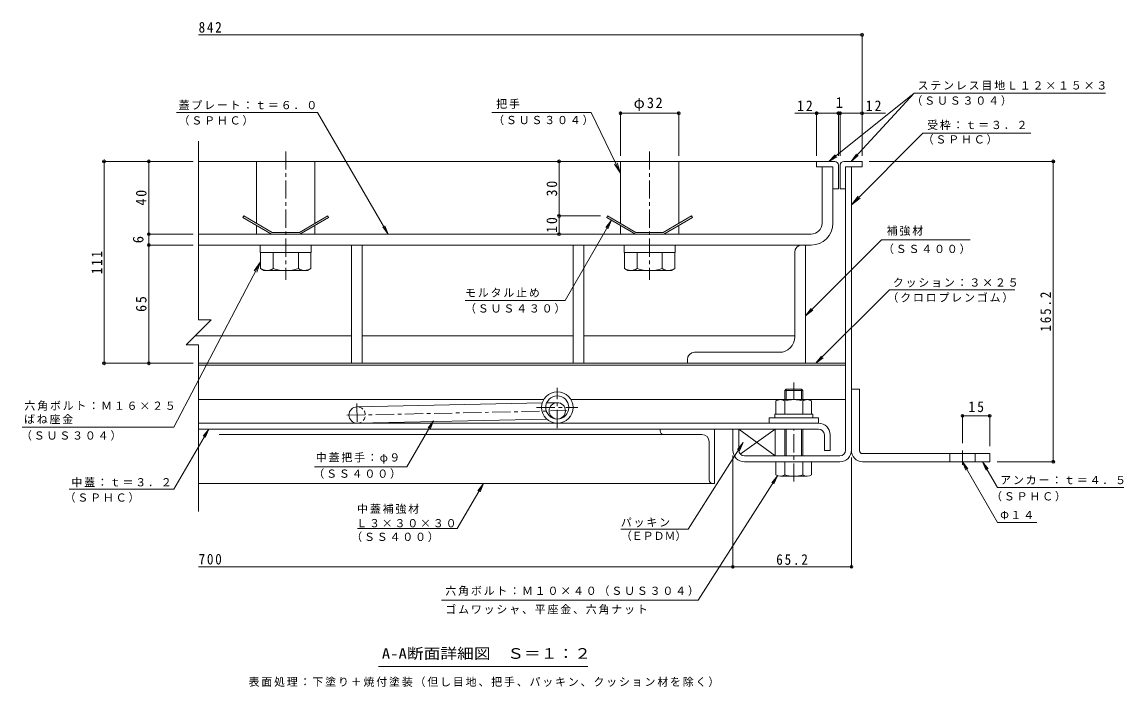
# Model space of a CAD drawing. Units: millimetres at full size. Extents: x -524 to 544, y -392 to 356.
# Drawn here: x -62 to 544, y -9 to 356 of the extents above; entities that cross this region are included whole.
import ezdxf
from ezdxf.enums import TextEntityAlignment as Align

# ---------------------------------------------------------------- set-up
doc = ezdxf.new("R2010")
doc.units = ezdxf.units.MM
doc.header["$LTSCALE"] = 2
doc.header["$PDMODE"] = 32
doc.header["$PDSIZE"] = 1.6
doc.linetypes.add('CHAIN1', pattern=[8, 5, -1, 1, -1])
doc.linetypes.add('DASHED1', pattern=[1.8, 1.2, -0.6])
for name, color, linetype, lineweight in [('D-1', 2, 'Continuous', 9), ('D-2', 3, 'Continuous', 9), ('D-3', 4, 'Continuous', 9), ('D-5', 7, 'Continuous', 9), ('D-6', 6, 'Continuous', 5), ('D-7', 5, 'Continuous', 5), ('D-8', 5, 'Continuous', 5), ('D-9', 134, 'Continuous', 5), ('D-A', 3, 'Continuous', 9), ('D-B', 6, 'Continuous', 5), ('D-C', 5, 'Continuous', 5), ('D-D', 4, 'Continuous', 9), ('D-E', 3, 'Continuous', 9), ('D-F', 7, 'Continuous', 9)]:
    doc.layers.add(name, color=color, linetype=linetype, lineweight=lineweight)
doc.styles.add('ＭＳ ゴシック', font='')
doc.styles.get('ＭＳ ゴシック').set_extended_font_data('MS Gothic')

msp = doc.modelspace()

# ---------------------------------------------------------------- linework, layer by layer
at = {"layer": 'D-1'}
for p, q in [((390.746, 120.877), (390.746, 276.678)), ((393.946, 120.877), (393.946, 276.678)), ((331.946, 120.877), (331.946, 132.477)), ((387.546, 117.677), (335.146, 117.677)), ((335.146, 114.477), (387.546, 114.477))]:
    msp.add_line(p, q, dxfattribs=at)
msp.add_lwpolyline([(328.746, 120.877), (328.746, 132.477), (331.946, 132.477)], dxfattribs=at)
for centre, radius, start, end in [((335.146, 120.877), 6.4, 180, 270), ((335.146, 120.877), 3.2, 180, 270), ((387.546, 120.877), 3.2, 270, 0), ((387.546, 120.877), 6.4, 270, 0)]:
    msp.add_arc(centre, radius, start, end, dxfattribs=at)
at = {"layer": 'D-2'}
for p, q in [((377.746, 245.678), (377.746, 276.678)), ((383.746, 276.678), (377.746, 276.678)), ((383.746, 276.678), (383.746, 245.678)), ((371.746, 239.678), (35.115, 239.678)), ((35.115, 233.678), (371.746, 233.678))]:
    msp.add_line(p, q, dxfattribs=at)
at = {"layer": 'D-2', "linetype": 'CHAIN1'}
for p, q in [((232.246, 132.979), (232.246, 155.175)), ((220.897, 144.327), (243.594, 144.327))]:
    msp.add_line(p, q, dxfattribs=at)
at = {"layer": 'D-2'}
for radius in [8.65, 6.35]:
    msp.add_circle((232.246, 144.327), radius, dxfattribs=at)
for radius in [12, 6]:
    msp.add_arc((371.746, 245.678), radius, 270, 0, dxfattribs=at)
at = {"layer": 'D-3'}
for p, q in [((374.746, 279.678), (35.115, 279.678)), ((389.746, 279.677), (399.746, 279.677)), ((399.746, 279.677), (399.746, 276.678)), ((383.746, 276.678), (383.746, 264.678)), ((386.746, 277.678), (386.746, 264.678)), ((387.746, 277.677), (387.746, 264.677)), ((399.746, 276.678), (390.746, 276.678)), ((390.746, 264.677), (390.746, 276.678)), ((383.746, 264.678), (386.746, 264.678)), ((390.746, 264.677), (387.746, 264.677)), ((59.907, 249.678), (59.407, 248.812)), ((59.407, 248.812), (75.228, 239.678)), ((59.907, 249.678), (75.496, 240.678)), ((106.084, 249.678), (90.496, 240.678)), ((106.584, 248.812), (90.764, 239.678)), ((106.084, 249.678), (106.584, 248.812)), ((259.907, 249.678), (259.407, 248.812)), ((259.407, 248.812), (275.228, 239.678)), ((259.907, 249.678), (275.496, 240.678)), ((306.084, 249.678), (290.496, 240.678)), ((306.584, 248.812), (290.764, 239.678)), ((306.084, 249.678), (306.584, 248.812)), ((75.228, 239.678), (90.764, 239.678)), ((75.496, 240.678), (90.496, 240.678)), ((275.228, 239.678), (290.764, 239.678)), ((275.496, 240.678), (290.496, 240.678))]:
    msp.add_line(p, q, dxfattribs=at)
msp.add_lwpolyline([(384.746, 279.678), (374.746, 279.678), (374.746, 276.678), (383.746, 276.678)], dxfattribs=at)
for centre, start, end in [((384.746, 277.678), 0, 90), ((389.746, 277.677), 90, 180)]:
    msp.add_arc(centre, 2, start, end, dxfattribs=at)
at = {"layer": 'D-5'}
for p, q in [((428.455, 317.157), (381.527, 279.677)), ((428.455, 317.157), (393.752, 279.677)), ((428.455, 317.157), (533.624, 317.157)), ((23.025, 306.628), (100.461, 306.628)), ((139.32, 239.678), (100.461, 306.628)), ((250.913, 306.628), (196.262, 306.628)), ((250.913, 306.628), (266.995, 273.21)), ((433.225, 295.286), (393.946, 255.872)), ((433.225, 295.286), (492.493, 295.286)), ((266.995, 273.21), (265.121, 278.91)), ((381.529, 279.678), (384.995, 283.282)), ((381.529, 279.678), (385.809, 282.262)), ((393.752, 279.677), (396.641, 283.758)), ((393.752, 279.677), (397.599, 282.871)), ((266.995, 273.21), (263.71, 278.231)), ((393.946, 255.872), (397.59, 260.638)), ((393.946, 255.872), (398.699, 259.532)), ((139.32, 239.678), (136.267, 243.638)), ((139.32, 239.678), (137.396, 244.293)), ((262.025, 247.301), (258.981, 243.334)), ((459.245, 236.522), (410.534, 236.522)), ((69.139, 224.364), (65.682, 219.46)), ((414.754, 209.096), (483.661, 209.096)), ((181.539, 203.158), (236.539, 203.158)), ((368.746, 194.734), (372.713, 197.777)), ((374.336, 168.678), (378.303, 171.722)), ((21.446, 133.455), (-61.951, 133.455)), ((164.248, 137.008), (161.195, 133.048)), ((164.248, 137.008), (162.324, 132.393)), ((21.446, 99.313), (40.696, 132.477)), ((40.696, 132.477), (37.643, 128.518)), ((40.696, 132.477), (38.772, 127.862)), ((304.098, 77.453), (334.443, 125.074)), ((334.443, 125.074), (331.229, 121.244)), ((334.443, 125.074), (332.329, 120.543)), ((454.946, 114.477), (456.859, 109.858)), ((454.946, 114.477), (457.99, 110.511)), ((454.946, 114.477), (474.228, 81.08)), ((466.005, 114.477), (474.228, 100.236)), ((466.005, 114.477), (467.919, 109.858)), ((466.005, 114.477), (469.049, 110.511)), ((309.654, 38.252), (353.336, 106.803)), ((353.336, 106.803), (350.122, 102.973)), ((353.336, 106.803), (351.223, 102.271)), ((-36.098, 99.313), (21.446, 99.313)), ((177.305, 77.688), (191.694, 102.477)), ((191.694, 102.477), (188.641, 98.518)), ((191.694, 102.477), (189.77, 97.862)), ((474.228, 100.236), (543.716, 100.236)), ((474.228, 81.08), (495.839, 81.08)), ((122.477, 77.688), (177.305, 77.688)), ((267.184, 77.453), (304.098, 77.453)), ((168.679, 38.252), (309.654, 38.252)), ((249.048, 1.809), (134.048, 1.809))]:
    msp.add_line(p, q, dxfattribs=at)
for points in [[(236.539, 203.158), (262.025, 247.301), (260.111, 242.681)], [(410.534, 236.522), (368.746, 194.734), (371.79, 198.7)], [(21.446, 133.455), (69.139, 224.364), (67.069, 218.733)], [(414.754, 209.096), (374.336, 168.678), (377.38, 172.645)], [(98.769, 111.624), (149.515, 111.624), (164.248, 137.008)]]:
    msp.add_lwpolyline(points, dxfattribs=at)
at = {"layer": 'D-6'}
for p, q in [((390.746, 258.477), (390.746, 255.477)), ((35.115, 168.678), (390.746, 168.678)), ((35.115, 167.678), (390.746, 167.678)), ((224.77, 148.678), (35.115, 148.678)), ((122.152, 144.676), (223.958, 146.805)), ((226.421, 146.857), (232.152, 146.976)), ((239.722, 148.678), (353.746, 148.678)), ((370.746, 148.678), (390.746, 148.678)), ((122.34, 135.678), (226.506, 137.856)), ((232.246, 137.976), (232.34, 137.978)), ((331.946, 132.477), (331.946, 120.877)), ((332.849, 118.649), (351.946, 132.477))]:
    msp.add_line(p, q, dxfattribs=at)
at = {"layer": 'D-6', "linetype": 'CHAIN1'}
for p, q in [((122.114, 146.478), (122.364, 134.503)), ((116.542, 140.059), (237.302, 142.584))]:
    msp.add_line(p, q, dxfattribs=at)
at = {"layer": 'D-6'}
msp.add_lwpolyline([(335.146, 117.677), (351.946, 117.677), (351.946, 132.477), (331.946, 132.477), (351.946, 117.677)], dxfattribs=at)
msp.add_circle((232.246, 142.477), 4.5, dxfattribs=at)
msp.add_arc((122.246, 140.177), 4.5, 90, 270, dxfattribs=at)
at = {"layer": 'D-6', "linetype": 'DASHED1'}
msp.add_arc((122.246, 140.177), 4.5, 270, 90, dxfattribs=at)
at = {"layer": 'D-7', "linetype": 'CHAIN1'}
for p, q in [((362.246, 148.677), (362.246, 158.01)), ((362.246, 103.6), (362.246, 132.477))]:
    msp.add_line(p, q, dxfattribs=at)
at = {"layer": 'D-7'}
for p, q in [((358.058, 154.477), (357.246, 153.665)), ((367.246, 153.665), (357.246, 153.665)), ((357.246, 148.677), (357.246, 153.665)), ((366.434, 154.477), (358.058, 154.477)), ((358.058, 148.677), (358.058, 154.477)), ((366.434, 154.477), (367.246, 153.665)), ((366.434, 148.677), (366.434, 154.477)), ((367.246, 153.665), (367.246, 148.977)), ((367.246, 153.665), (367.246, 148.677)), ((357.246, 132.477), (357.246, 117.677)), ((358.058, 117.677), (358.058, 132.477)), ((366.434, 117.677), (366.434, 132.477)), ((367.246, 132.477), (367.246, 117.677)), ((372.046, 114.477), (352.446, 114.477)), ((352.446, 107.372), (352.446, 114.477)), ((357.246, 114.477), (357.246, 107.372)), ((367.246, 114.477), (367.246, 107.372)), ((372.046, 107.372), (372.046, 114.477)), ((369.646, 106.477), (354.846, 106.477))]:
    msp.add_line(p, q, dxfattribs=at)
at = {"layer": 'D-7', "color": 2, "lineweight": 9}
for p, q in [((352.431, 147.918), (353.746, 148.677)), ((352.431, 147.918), (352.431, 140.677)), ((370.746, 148.677), (353.746, 148.677)), ((357.338, 147.918), (357.338, 140.677)), ((367.153, 147.918), (367.153, 140.677))]:
    msp.add_line(p, q, dxfattribs=at)
at = {"layer": 'D-7', "color": 6}
for p, q in [((351.746, 140.677), (351.746, 138.677)), ((351.746, 138.677), (372.746, 138.677))]:
    msp.add_line(p, q, dxfattribs=at)
at = {"layer": 'D-7', "color": 134}
for p, q in [((348.746, 138.677), (348.746, 135.677)), ((348.746, 138.677), (375.746, 138.677)), ((348.746, 135.677), (375.746, 135.677)), ((375.746, 138.677), (375.746, 135.677))]:
    msp.add_line(p, q, dxfattribs=at)
at = {"layer": 'D-7', "color": 2, "lineweight": 9}
msp.add_lwpolyline([(370.746, 148.677), (372.061, 147.918), (372.061, 140.677), (352.431, 140.677)], dxfattribs=at)
at = {"layer": 'D-7', "color": 6}
msp.add_lwpolyline([(351.746, 140.677), (372.746, 140.677), (372.746, 138.677)], dxfattribs=at)
at = {"layer": 'D-7', "color": 2, "lineweight": 9}
for centre, radius, start, end in [((355.327, 142.901), 5.793, 94.38438, 120), ((354.731, 143.838), 4.842, 57.42749, 88.18784), ((362.246, 132.437), 16.241, 72.41188, 107.5881), ((369.76, 143.838), 4.842, 91.81215, 122.57249), ((369.164, 142.901), 5.793, 59.99998, 85.6156)]:
    msp.add_arc(centre, radius, start, end, dxfattribs=at)
at = {"layer": 'D-7'}
for centre, radius, start, end in [((354.846, 110.143), 3.666, 229.1022, 310.89809), ((362.246, 120.893), 14.416, 249.70546, 290.29454), ((369.646, 110.143), 3.666, 229.10191, 310.8978)]:
    msp.add_arc(centre, radius, start, end, dxfattribs=at)
at = {"layer": 'D-8'}
for p, q in [((35.115, 233.678), (368.746, 233.678)), ((368.746, 233.678), (368.746, 168.678)), ((368.746, 168.678), (35.115, 168.678))]:
    msp.add_line(p, q, dxfattribs=at)
at = {"layer": 'D-9'}
for p, q in [((366.746, 233.678), (368.746, 233.678)), ((368.746, 168.678), (368.746, 233.678)), ((362.746, 183.178), (362.746, 229.678)), ((303.746, 170.678), (303.746, 168.678)), ((354.246, 174.678), (307.746, 174.678)), ((303.746, 168.678), (368.746, 168.678))]:
    msp.add_line(p, q, dxfattribs=at)
for centre, radius, start, end in [((366.746, 229.678), 4, 90, 180), ((354.246, 183.178), 8.5, 270, 0), ((307.746, 170.678), 4, 90, 180)]:
    msp.add_arc(centre, radius, start, end, dxfattribs=at)
at = {"layer": 'D-A'}
for p, q in [((375.846, 135.677), (35.115, 135.677)), ((35.115, 132.477), (375.846, 132.477)), ((379.046, 129.277), (379.046, 120.677)), ((382.246, 129.277), (382.246, 120.677)), ((379.046, 120.677), (382.246, 120.677))]:
    msp.add_line(p, q, dxfattribs=at)
for radius in [6.4, 3.2]:
    msp.add_arc((375.846, 129.277), radius, 0, 90, dxfattribs=at)
at = {"layer": 'D-B'}
for p, q in [((288.746, 132.477), (46.42, 132.477)), ((290.746, 129.477), (46.42, 129.477)), ((288.746, 132.477), (318.746, 132.477)), ((288.746, 131.477), (288.746, 132.477)), ((290.746, 129.477), (311.746, 129.477)), ((318.746, 132.477), (318.746, 102.477)), ((315.746, 104.477), (315.746, 125.477)), ((317.746, 102.477), (35.115, 102.477)), ((317.746, 102.477), (318.746, 102.477))]:
    msp.add_line(p, q, dxfattribs=at)
for centre, radius, start, end in [((290.746, 131.477), 2, 180, 270), ((311.746, 125.477), 4, 0, 90), ((317.746, 104.477), 2, 180, 270)]:
    msp.add_arc(centre, radius, start, end, dxfattribs=at)
at = {"layer": 'D-C', "color": 2, "linetype": 'CHAIN1', "lineweight": 9}
for p, q in [((82.996, 285.214), (82.996, 214.552)), ((282.996, 285.214), (282.996, 214.552))]:
    msp.add_line(p, q, dxfattribs=at)
at = {"layer": 'D-C', "color": 2, "lineweight": 9}
for p, q in [((66.996, 279.678), (98.996, 279.678)), ((66.996, 279.678), (66.996, 245.586)), ((98.996, 279.678), (98.996, 245.586)), ((266.996, 279.678), (266.996, 245.586)), ((266.996, 279.678), (298.996, 279.678)), ((298.996, 279.678), (298.996, 245.586)), ((66.996, 244.431), (66.996, 239.678)), ((98.996, 244.431), (98.996, 239.678)), ((266.996, 244.431), (266.996, 239.678)), ((298.996, 244.431), (298.996, 239.678)), ((66.996, 239.678), (98.996, 239.678)), ((266.996, 239.678), (298.996, 239.678))]:
    msp.add_line(p, q, dxfattribs=at)
at = {"layer": 'D-C', "color": 134}
for p, q in [((68.996, 233.678), (96.996, 233.678)), ((96.996, 233.678), (96.996, 229.678)), ((268.996, 233.678), (268.996, 229.678)), ((268.996, 233.678), (296.996, 233.678)), ((296.996, 233.678), (296.996, 229.678)), ((268.996, 229.678), (296.996, 229.678))]:
    msp.add_line(p, q, dxfattribs=at)
at = {"layer": 'D-C'}
for p, q in [((76.067, 220.75), (76.067, 229.678)), ((89.924, 220.75), (89.924, 229.678)), ((96.852, 220.75), (96.852, 229.678)), ((269.139, 229.678), (269.139, 220.75)), ((296.852, 229.678), (269.139, 229.678)), ((276.067, 220.75), (276.067, 229.678)), ((289.924, 220.75), (289.924, 229.678)), ((296.852, 220.75), (296.852, 229.678)), ((70.996, 219.678), (69.139, 220.75)), ((70.996, 219.678), (94.996, 219.678)), ((94.996, 219.678), (96.852, 220.75)), ((270.996, 219.678), (269.139, 220.75))]:
    msp.add_line(p, q, dxfattribs=at)
at = {"layer": 'D-C', "color": 134}
msp.add_lwpolyline([(68.996, 233.678), (68.996, 229.678), (96.996, 229.678)], dxfattribs=at)
at = {"layer": 'D-C'}
for points in [[(96.852, 229.678), (69.139, 229.678), (69.139, 220.75)], [(270.996, 219.678), (294.996, 219.678), (296.852, 220.75)]]:
    msp.add_lwpolyline(points, dxfattribs=at)
for centre, radius, start, end in [((73.228, 227.833), 8.179, 240, 265.61574), ((72.387, 226.512), 6.837, 271.81354, 302.57069), ((82.996, 242.607), 22.928, 252.41203, 287.58795), ((93.604, 226.512), 6.837, 237.42929, 268.18645), ((92.763, 227.833), 8.179, 274.38425, 299.99998), ((273.228, 227.833), 8.179, 240, 265.61574), ((272.387, 226.512), 6.837, 271.81354, 302.57069), ((282.996, 242.607), 22.928, 252.41203, 287.58795), ((293.604, 226.512), 6.837, 237.42929, 268.18645), ((292.763, 227.833), 8.179, 274.38425, 299.99998)]:
    msp.add_arc(centre, radius, start, end, dxfattribs=at)
at = {"layer": 'D-D'}
for p, q in [((119.079, 183.678), (33.149, 183.678)), ((240.912, 183.678), (125.079, 183.678)), ((246.912, 183.678), (362.746, 183.678))]:
    msp.add_line(p, q, dxfattribs=at)
at = {"layer": 'D-E', "color": 2}
for p, q in [((119.079, 168.678), (119.079, 233.678)), ((119.079, 233.678), (125.079, 233.678)), ((240.912, 233.678), (240.912, 168.678)), ((246.912, 233.678), (240.912, 233.678)), ((246.912, 168.678), (246.912, 233.678)), ((240.912, 168.678), (246.912, 168.678))]:
    msp.add_line(p, q, dxfattribs=at)
at = {"layer": 'D-E'}
for p, q in [((393.946, 154.478), (393.946, 120.878)), ((393.946, 154.478), (398.446, 154.478)), ((398.446, 120.477), (398.446, 154.478)), ((399.946, 118.977), (469.946, 118.977)), ((447.946, 114.477), (447.946, 118.977)), ((461.946, 114.477), (461.946, 118.977)), ((469.946, 118.977), (469.946, 114.477)), ((469.946, 114.477), (399.946, 114.477))]:
    msp.add_line(p, q, dxfattribs=at)
at = {"layer": 'D-E', "linetype": 'CHAIN1'}
msp.add_line((454.946, 112.731), (454.946, 120.62), dxfattribs=at)
at = {"layer": 'D-E', "color": 2}
msp.add_lwpolyline([(125.079, 233.678), (125.079, 168.678), (119.079, 168.678)], dxfattribs=at)
at = {"layer": 'D-E'}
for radius, start in [(6, 176.17647), (1.5, 180.00027)]:
    msp.add_arc((399.946, 120.477), radius, start, 270, dxfattribs=at)
at = {"layer": 'D-F'}
for p, q in [((399.746, 349.275), (35.115, 349.275)), ((399.746, 282.677), (399.746, 350.275)), ((266.995, 282.677), (266.995, 307.202)), ((266.995, 306.202), (298.996, 306.202)), ((298.996, 282.677), (298.996, 307.202)), ((362.833, 306.202), (386.746, 306.202)), ((374.746, 282.677), (374.746, 307.202)), ((386.746, 282.677), (386.746, 307.202)), ((386.746, 306.202), (387.746, 306.202)), ((387.746, 282.677), (387.746, 307.202)), ((387.746, 306.202), (412.616, 306.202)), ((32.115, 279.678), (-17.492, 279.678)), ((-16.892, 168.678), (-16.892, 279.678)), ((7.739, 239.678), (7.739, 279.678)), ((233.242, 249.678), (233.242, 279.678)), ((505.471, 279.677), (403.746, 279.677)), ((504.871, 114.477), (504.871, 279.677)), ((232.642, 249.678), (255.907, 249.678)), ((233.242, 239.678), (233.242, 249.678)), ((32.115, 239.678), (6.739, 239.678)), ((7.739, 233.678), (7.739, 239.678)), ((32.115, 233.678), (6.739, 233.678)), ((7.739, 168.678), (7.739, 233.678)), ((35.115, 178.763), (28.234, 178.763)), ((35.115, 178.763), (35.115, 87.17)), ((-17.492, 168.678), (32.115, 168.678)), ((454.946, 140.328), (454.946, 124.62)), ((454.946, 139.728), (469.946, 139.728)), ((469.946, 140.328), (469.946, 122.977)), ((328.745, 117.877), (328.745, 55.698)), ((393.946, 56.098), (393.946, 116.877)), ((505.471, 114.477), (473.946, 114.477)), ((328.745, 56.698), (35.115, 56.698)), ((328.745, 56.698), (393.946, 56.698))]:
    msp.add_line(p, q, dxfattribs=at)
msp.add_lwpolyline([(35.115, 290.83), (35.115, 192.526), (41.997, 192.526), (28.234, 178.763)], dxfattribs=at)
for p in [(399.746, 349.275), (266.995, 306.202), (298.996, 306.202), (374.746, 306.202), (386.746, 306.202), (387.746, 306.202), (399.746, 306.202), (-16.892, 279.678), (7.739, 279.678), (233.242, 279.678), (504.871, 279.677), (233.242, 249.678), (7.739, 239.678), (233.242, 239.678), (7.739, 233.678), (-16.892, 168.678), (7.739, 168.678), (454.946, 139.728), (469.946, 139.728), (504.871, 114.477), (328.745, 56.698), (393.946, 56.698)]:
    msp.add_point(p, dxfattribs=at)

# ---------------------------------------------------------------- texts
at = {"layer": 'D-5', "style": 'ＭＳ ゴシック'}
msp.add_text('（ＥＰＤＭ）', height=4.399, dxfattribs=at).set_placement((267.184, 70.141), align=Align.BOTTOM_LEFT)
at = {"layer": 'D-5', "color": 2, "style": 'ＭＳ ゴシック', "width": 1.15}
msp.add_text('A-A断面詳細図\u3000Ｓ＝１：２', height=5.865, dxfattribs=at).set_placement((135.798, 4.309), align=Align.BOTTOM_LEFT)
at = {"layer": 'D-5', "char_height": 4.399, "attachment_point": 7, "style": 'ＭＳ ゴシック'}
for s, insert in [('\\T1.17;ステンレス目地Ｌ１２×１５×３', (430.294, 318.791)), ('\\T1.17;（ＳＵＳ３０４）', (426.926, 310.303)), ('\\T1.17;蓋プレート：ｔ＝６．０', (24.091, 308.138)), ('\\T1.17;把手', (198.681, 308.596)), ('\\T1.17;（ＳＰＨＣ）', (24.091, 299.405)), ('\\T1.17;（ＳＵＳ３０４）', (196.999, 299.615)), ('\\T1.17;受枠：ｔ＝３．２', (435.525, 296.998)), ('\\T1.17;（ＳＰＨＣ）', (433.093, 288.968)), ('\\T1.17;補強材', (413.285, 238.817)), ('\\T1.17;（ＳＳ４００）', (411.245, 228.713)), ('\\T1.17;クッション：３×２５', (416.664, 210.361)), ('\\T1.17;モルタル止め', (181.539, 204.959)), ('\\T1.17;（クロロプレンゴム）', (413.701, 201.941)), ('\\T1.17;（ＳＵＳ４３０）', (181.539, 195.977)), ('\\T1.17;六角ボルト：Ｍ１６×２５', (-60.645, 142.525)), ('\\T1.17;ばね座金', (-60.854, 135.181)), ('\\T1.17;（ＳＵＳ３０４）', (-62.507, 126.069)), ('\\T1.17;中蓋把手：φ９', (99.513, 113.401)), ('\\T1.17;（ＳＳ４００）', (98.184, 105.094)), ('\\T1.17;中蓋：ｔ＝３．２', (-34.811, 100.452)), ('\\T1.17;アンカー：ｔ＝４．５', (475.689, 101.94)), ('\\T1.17;（ＳＰＨＣ）', (-38.547, 91.939)), ('\\T1.17;（ＳＰＨＣ）', (470.693, 92.619)), ('\\T1.17;中蓋補強材', (122.22, 85.788)), ('\\T1.17;Φ１４', (475.689, 82.784)), ('\\T1.17;Ｌ３×３０×３０', (121.751, 78.35)), ('\\T1.17;パッキン', (267.184, 78.418)), ('\\T1.17;（ＳＳ４００）', (118.983, 70.322)), ('\\T1.17;六角ボルト：Ｍ１０×４０（ＳＵＳ３０４）', (170.708, 40.656)), ('\\T1.17;ゴムワッシャ、平座金、六角ナット', (170.708, 30.491)), ('\\T1.17;表面処理：下塗り＋焼付塗装（但し目地、把手、パッキン、クッション材を除く）', (62.548, -9.417))]:
    msp.add_mtext(s, dxfattribs=dict(at, insert=insert))
at = {"layer": 'D-F', "color": 2, "style": 'ＭＳ ゴシック'}
msp.add_text('1', height=5.865, dxfattribs=at).set_placement((385.246, 307.402), align=Align.BOTTOM_LEFT)
msp.add_text('6', height=5.865, rotation=90, dxfattribs=at).set_placement((6.539, 234.678), align=Align.BOTTOM_LEFT)
at = {"layer": 'D-F', "color": 2, "char_height": 5.865, "attachment_point": 7, "style": 'ＭＳ ゴシック'}
for s, insert in [('\\T1.27;\\W0.9;842', (35.115, 350.475)), ('\\T1.19;φ32', (274.245, 307.402)), ('\\T1.27;\\W0.95;12', (364.053, 307.402)), ('\\T1.27;\\W0.95;12', (401.801, 307.402)), ('\\T1.27;\\W0.95;15', (458.196, 141.728)), ('\\T1.27;\\W0.9;700', (35.115, 57.898)), ('\\T1.28;\\W0.9;65.2', (352.595, 57.698))]:
    msp.add_mtext(s, dxfattribs=dict(at, insert=insert))
at = {"layer": 'D-F', "color": 2, "char_height": 5.865, "attachment_point": 7, "rotation": 90, "style": 'ＭＳ ゴシック'}
for s, insert in [('\\T1.27;\\W0.95;30', (232.242, 260.428)), ('\\T1.27;\\W0.95;40', (6.539, 255.428)), ('\\T1.27;\\W0.95;10', (232.242, 240.428)), ('\\T1.27;\\W0.9;111', (-17.892, 217.678)), ('\\T1.28;\\W0.9;165.2', (503.671, 186.077)), ('\\T1.27;\\W0.95;65', (6.539, 196.928))]:
    msp.add_mtext(s, dxfattribs=dict(at, insert=insert))

doc.saveas('drawing.dxf')
